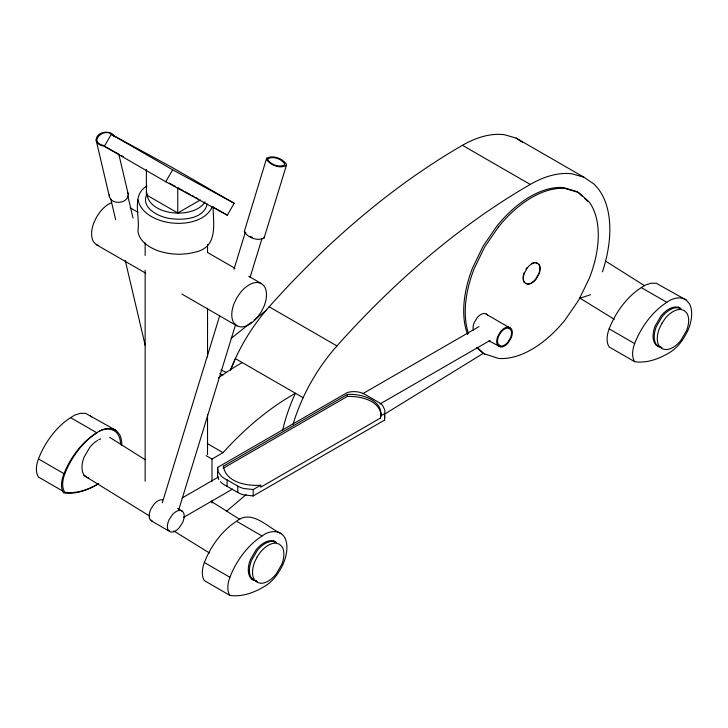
<?xml version="1.0" encoding="UTF-8"?>
<svg xmlns="http://www.w3.org/2000/svg" width="728" height="728" viewBox="0 0 728 728"><rect width="100%" height="100%" fill="white"/><g stroke="black" fill="none" stroke-linecap="round" stroke-linejoin="round"><path stroke-width="1.09" d="M118.919 154.645L128.246 194.321C128.283 203.758 111.602 205.414 109.355 196.414L96.142 140.213C96.214 131.45 110.31 129.393 114.469 136.363M109.355 196.414L109.437 194.594M220.429 481.736L221.494 482.764A25.953 14.979 0 0 0 227.109 486.331L237.801 492.501A20.985 12.121 0 0 0 243.662 494.894L253.198 495.959L384.557 420.12L384.866 410.073L382.655 405.56A24.716 14.269 0 0 0 380.043 403.094L364.901 394.358C359.605 391.464 353.135 390.863 347.356 392.519L217.627 467.412L218.2 472.017L221.494 476.367A25.953 14.979 0 0 0 227.109 479.934L237.801 486.104A20.985 12.121 0 0 0 243.662 488.497L253.198 489.562L260.669 485.257L260.669 487.205L380.435 418.063C384.839 400.318 361.015 393.32 347.356 394.467L223.414 466.211C225.771 482.509 246.956 486.177 260.669 485.257M223.35 468.65L223.414 466.211M146.71 192.656C148.012 216.079 194.221 219.692 205.114 201.793M207.262 204.013C203.449 219.401 182.683 220.411 169.697 218.473C158.649 216.953 140.122 207.617 146.929 194.112M266.639 158.258L266.466 159.296C270.124 165.22 280.116 168.978 286.359 165.483L286.532 164.446C282.874 158.522 272.882 154.764 266.639 158.258L244.217 231.804C247.875 237.728 257.867 241.478 264.109 237.983L286.359 165.483M264.109 237.983L264.282 236.955M213.04 206.652C213.468 225.334 218.118 247.529 194.549 252.279C182.182 255.446 169.005 254.654 156.984 250.414C148.412 246.901 138.875 240.886 137.901 230.776C140.422 216.525 130.958 194.886 146.974 186.049M212.321 206.625C201.283 232.168 143.816 227.364 137.901 199.59M380.435 418.063L381.081 413.286M384.557 420.12L384.648 415.551M162.28 502.83L219.629 315.979M233.961 269.269L245.3 232.332M178.66 510.073L235.672 324.306M250.004 277.596L262.007 238.484M104.368 146.292L111.238 134.343L172.745 167.777L234.161 203.239L227.3 215.188L165.784 181.754L104.368 146.292L119.256 154.382M165.784 181.754L172.654 169.797L234.161 203.239M525.971 269.214L527.118 267.513M498.498 226.872L484.721 246.901L474.155 268.732A92.165 53.208 -60 0 0 468.486 333.433M226.453 511.329L246.055 494.64M231.14 338.393L251.46 322.149M254.118 320.038L266.484 310.146M62.799 491.091L38.466 477.04A22.559 13.022 -60 0 1 38.457 458.931A55.064 31.795 -60 0 1 70.607 417.69L74.447 415.215L80.298 413.295L85.622 413.358L116.343 430.585L119.574 434.47M641.304 287.56L645.145 285.139L650.996 283.219L656.319 283.283L686.267 300.063L689.498 303.949A31.786 18.355 -60 0 1 687.578 331.158C683.601 339.175 678.287 346.956 670.661 351.861A87.742 50.66 -60 0 1 634.67 361.698L609.154 346.956A22.559 13.022 -60 0 1 609.154 328.856A55.064 31.795 -60 0 1 641.304 287.615L666.821 302.293C672.281 298.243 680.207 295.941 686.267 300.063M284.73 537.637A31.786 18.355 -60 0 1 282.801 564.846C278.833 572.863 273.519 580.644 265.893 585.558A87.742 50.66 -60 0 1 229.893 595.395A22.559 13.022 -60 0 1 229.902 577.286A55.064 31.795 -60 0 1 262.053 536.035C268.505 530.639 280.125 529.147 284.73 537.637M384.502 414.177L483.183 353.426L498.498 358.431A94.959 54.828 -60 0 0 565.019 320.02L578.796 300L589.371 278.169A92.165 53.208 -60 0 0 589.371 202.211L578.796 192.583L565.019 188.47A94.959 54.828 -60 0 0 498.507 226.872M223.414 468.159L347.356 396.423C360.051 396.005 379.488 400.027 381.081 415.242M146.383 169.46L146.383 194.886L177.768 212.995L200.391 199.936M206.079 455.637L211.984 459.05L223.05 452.661A235.608 136.027 -60 0 1 295.431 393.284A122.868 70.944 -60 0 0 282.591 430.394M182.127 497.979L218.5 476.986M362.981 393.566L478.96 326.608M183.374 517.499L232.514 489.125M379.943 404.013L490.035 340.458M380.435 416.107L384.557 413.731M579.306 298.435L590.535 294.722M99.59 431.058C105.888 427.773 114.769 428.264 118.427 435.135A31.786 18.355 -60 0 1 120.584 443.807M104.04 146.101C100.619 145.809 96.797 143.88 96.142 140.213M103.886 145.545C86.195 141.669 107.098 124.788 113.868 136.828M537.61 263.181L535.854 262.708A11.994 6.925 -60 0 0 527.454 267.704L524.424 273.018A11.639 6.725 -60 0 0 524.551 282.537M525.58 283.529L527.345 284.002A11.994 6.925 -60 0 0 535.744 279.006L538.775 273.692A11.639 6.725 -60 0 0 538.647 264.173M583.902 177.213L516.134 138.083L504.404 134.726A113.513 65.538 -60 0 0 462.444 145.3L530.221 184.421A113.513 65.538 -60 0 1 572.181 173.846L583.902 177.213L593.802 183.92A110.365 63.718 -60 0 1 602.466 271.835M679.834 308.017L676.585 307.043A22.395 12.931 -60 0 0 660.897 316.098L655.155 325.971A21.731 12.549 -60 0 0 655.155 343.88L657.648 346.146L660.897 347.12M655.901 345.026L662.052 347.784M489.134 340.904L500.6 347.074A11.175 6.452 -60 0 0 508.426 342.56L511.293 337.628A10.847 6.261 -60 0 0 511.293 328.692L484.803 313.431A11.175 6.452 -60 0 0 476.967 317.954L474.101 322.877A10.847 6.261 -60 0 0 473.318 330.112M510.046 327.555L508.426 327.072A11.175 6.452 -60 0 0 500.6 331.595L497.734 336.518A10.847 6.261 -60 0 0 497.734 345.463L498.98 346.592M261.416 283.583L257.821 282.51A24.788 14.314 -60 0 0 240.449 292.538L236.855 297.761L234.097 303.467A24.06 13.887 -60 0 0 234.097 323.296L236.855 325.807L240.449 326.881A24.788 14.314 -60 0 0 257.821 316.853L261.416 311.63L264.173 305.924A24.06 13.887 -60 0 0 264.173 286.095L261.416 283.583L248.676 276.231M111.684 202.621A24.788 14.314 -60 0 0 100.282 211.611L96.688 216.835L93.93 222.541A24.06 13.887 -60 0 0 93.93 242.369L96.688 244.881L98.489 245.418M88.743 477.987L86.577 477.331L84.084 475.065A21.731 12.549 -60 0 1 84.084 457.157L89.826 447.283A22.395 12.931 -60 0 1 97.67 440.358M275.057 541.705L271.808 540.74A22.395 12.931 -60 0 0 256.129 549.795L250.386 559.659A21.731 12.549 -60 0 0 250.386 577.568L252.88 579.843L256.129 580.808M251.133 578.715L257.284 581.481M226.563 372.463L220.93 370.015M250.186 236.4L252.288 237.292M116.343 430.585C109.819 426.144 101.511 429.22 95.741 433.488A55.064 31.795 -60 0 0 63.563 474.774A22.559 13.022 -60 0 0 63.6 492.883A87.742 50.66 -60 0 0 98.799 483.538M182.391 511.238L180.817 510.501A12.194 6.752 -59.5 0 0 172.463 514.614L169.051 519.801A11.839 6.552 -59.5 0 0 168.068 529.847L170.771 532.022A12.194 6.752 -59.5 0 0 179.124 527.9L182.546 522.713A11.839 6.552 -59.5 0 0 183.52 512.667L182.391 511.238L177.596 508.435M162.599 499.827A12.194 6.752 -59.5 0 0 154.236 503.94L150.823 509.127A11.839 6.552 -59.5 0 0 149.85 519.173L152.552 521.348M121.239 155.464L123.223 156.538M172.372 184.812L175.321 186.413M177.286 187.487L183.192 190.691M185.158 191.764L190.081 194.44M192.046 195.504L194.012 196.578M195.978 197.643L197.952 198.717M609.154 328.856L634.67 343.589A22.559 13.022 -60 0 0 634.67 361.698M111.238 134.343L172.654 169.797M213.65 207.307L227.3 215.188M169.424 183.11L171.389 184.248M130.066 207.753L137.911 212.285M207.507 252.461L234.953 268.304M292.984 424.57A122.868 70.944 -60 0 1 303.148 397.725L235.362 358.586L230.53 369.915L235.362 358.586A124.916 72.118 -60 0 1 269.169 306.806L336.937 345.927A641.05 370.106 -60 0 1 530.221 184.448M96.688 244.881L145.7 273.173M181.964 294.112L236.855 325.807M219.838 373.582L222.759 375.266M207.298 443.57L223.05 452.661M281.49 533.751C267.886 527.955 251.934 508.581 236.527 521.257L262.044 535.99M70.607 417.644L96.897 432.823A55.064 31.795 -60 0 0 64.719 474.11A22.559 13.022 -60 0 0 64.747 492.219A87.742 50.66 -60 0 0 97.588 484.275M38.466 458.931L64.747 474.11M229.902 577.286L204.386 562.553A22.559 13.022 -60 0 0 204.377 580.653L229.902 595.386M150.969 520.602L169.196 531.276M579.452 297.834L614.295 319.337M83.72 475.375L149.522 515.997M173.719 530.93L209.518 553.025M605.35 260.979L644.608 285.731M678.114 306.87L680.989 308.681L677.741 307.707A22.395 12.931 -60 0 0 662.052 316.762L656.31 326.635A21.731 12.549 -60 0 0 656.31 344.544L658.804 346.819M109.628 437.3L145.045 459.65M211.111 501.31L239.831 519.428M273.346 540.558L276.212 542.369L272.964 541.405A22.395 12.931 -60 0 0 257.284 550.459L251.542 560.332A21.731 12.549 -60 0 0 251.542 578.241L254.036 580.507M516.134 138.083L522.431 142.351M582.136 196.141L577.259 191.692L563.481 187.578A94.959 54.828 -60 0 0 496.96 225.989L483.183 246.009L472.609 267.84A92.165 53.208 -60 0 0 467.704 334.625M584.575 198.362L587.833 201.319M486.422 313.914L487.669 315.051M477.404 347.647L484.721 354.318M476.676 347.502L483.183 353.426M90.054 415.406L91.346 416.962M218.782 479.543L217.563 476.112L217.627 467.412M245.482 232.114L245.9 233.142M127.691 192.565L128.246 194.321M127.828 195.969L133.033 218.082M110.683 198.562L115.625 219.574M125.252 260.497L145.272 345.654M347.356 394.467L347.356 396.423M253.198 489.562L253.198 495.959M237.801 486.104L237.801 492.501M227.109 479.934L227.109 486.331M211.984 459.05L211.984 481.608M211.984 500.791L211.984 503.048M207.535 244.681L207.535 252.625M207.535 308.226L207.535 357.011M207.535 414.878L207.535 454.591M177.768 187.578L177.768 212.995M145.145 242.97L145.145 255.455M145.145 270.206L145.145 481.244M269.16 306.788A641.05 370.106 -60 0 1 462.444 145.318M303.121 397.716A124.916 72.118 -60 0 1 336.946 345.936M218.355 377.95A235.608 136.027 -60 0 1 242.287 362.599M634.643 343.589A55.064 31.795 -60 0 1 666.821 302.348M204.35 562.544A55.064 31.795 -60 0 1 236.527 521.303M119.574 434.47A31.786 18.355 -60 0 1 121.74 445.436M531.303 263.736A11.994 6.925 -60 0 1 532.769 263.017M533.488 262.772A11.994 6.925 -60 0 1 535.526 262.517L538.975 264.364A11.639 6.725 -60 0 1 539.102 273.883L536.072 279.197A11.994 6.925 -60 0 1 527.673 284.193L524.224 282.346A11.639 6.725 -60 0 1 524.096 272.827M98.69 439.803A22.395 12.931 -60 0 1 100.728 438.939M267.886 158.74L267.731 159.614C270.807 164.665 279.288 167.813 284.593 164.892L284.748 164.018C281.672 158.968 273.2 155.81 267.886 158.74M257.111 556.956L254.618 562.107A21.731 12.549 -60 0 0 254.618 580.016L257.111 582.291L260.36 583.255A22.395 12.931 -60 0 0 276.049 574.201L281.791 564.327A21.731 12.549 -60 0 0 281.791 546.419L279.297 544.153L276.049 543.179A22.395 12.931 -60 0 0 260.36 552.234L257.111 556.956M499.563 334.279L498.453 336.582A9.701 5.597 -60 0 0 498.453 344.572L501.01 346.018A9.992 5.769 -60 0 0 508.017 341.978L510.574 337.574A9.701 5.597 -60 0 0 510.574 329.575L508.017 328.128A9.992 5.769 -60 0 0 501.01 332.177L499.563 334.279M661.889 323.268L659.395 328.41A21.731 12.549 -60 0 0 659.395 346.328L661.889 348.594L665.137 349.567A22.395 12.931 -60 0 0 680.817 340.504L686.559 330.639A21.731 12.549 -60 0 0 686.559 312.731L684.065 310.456L680.817 309.491A22.395 12.931 -60 0 0 665.137 318.546L661.889 323.268"/></g></svg>
